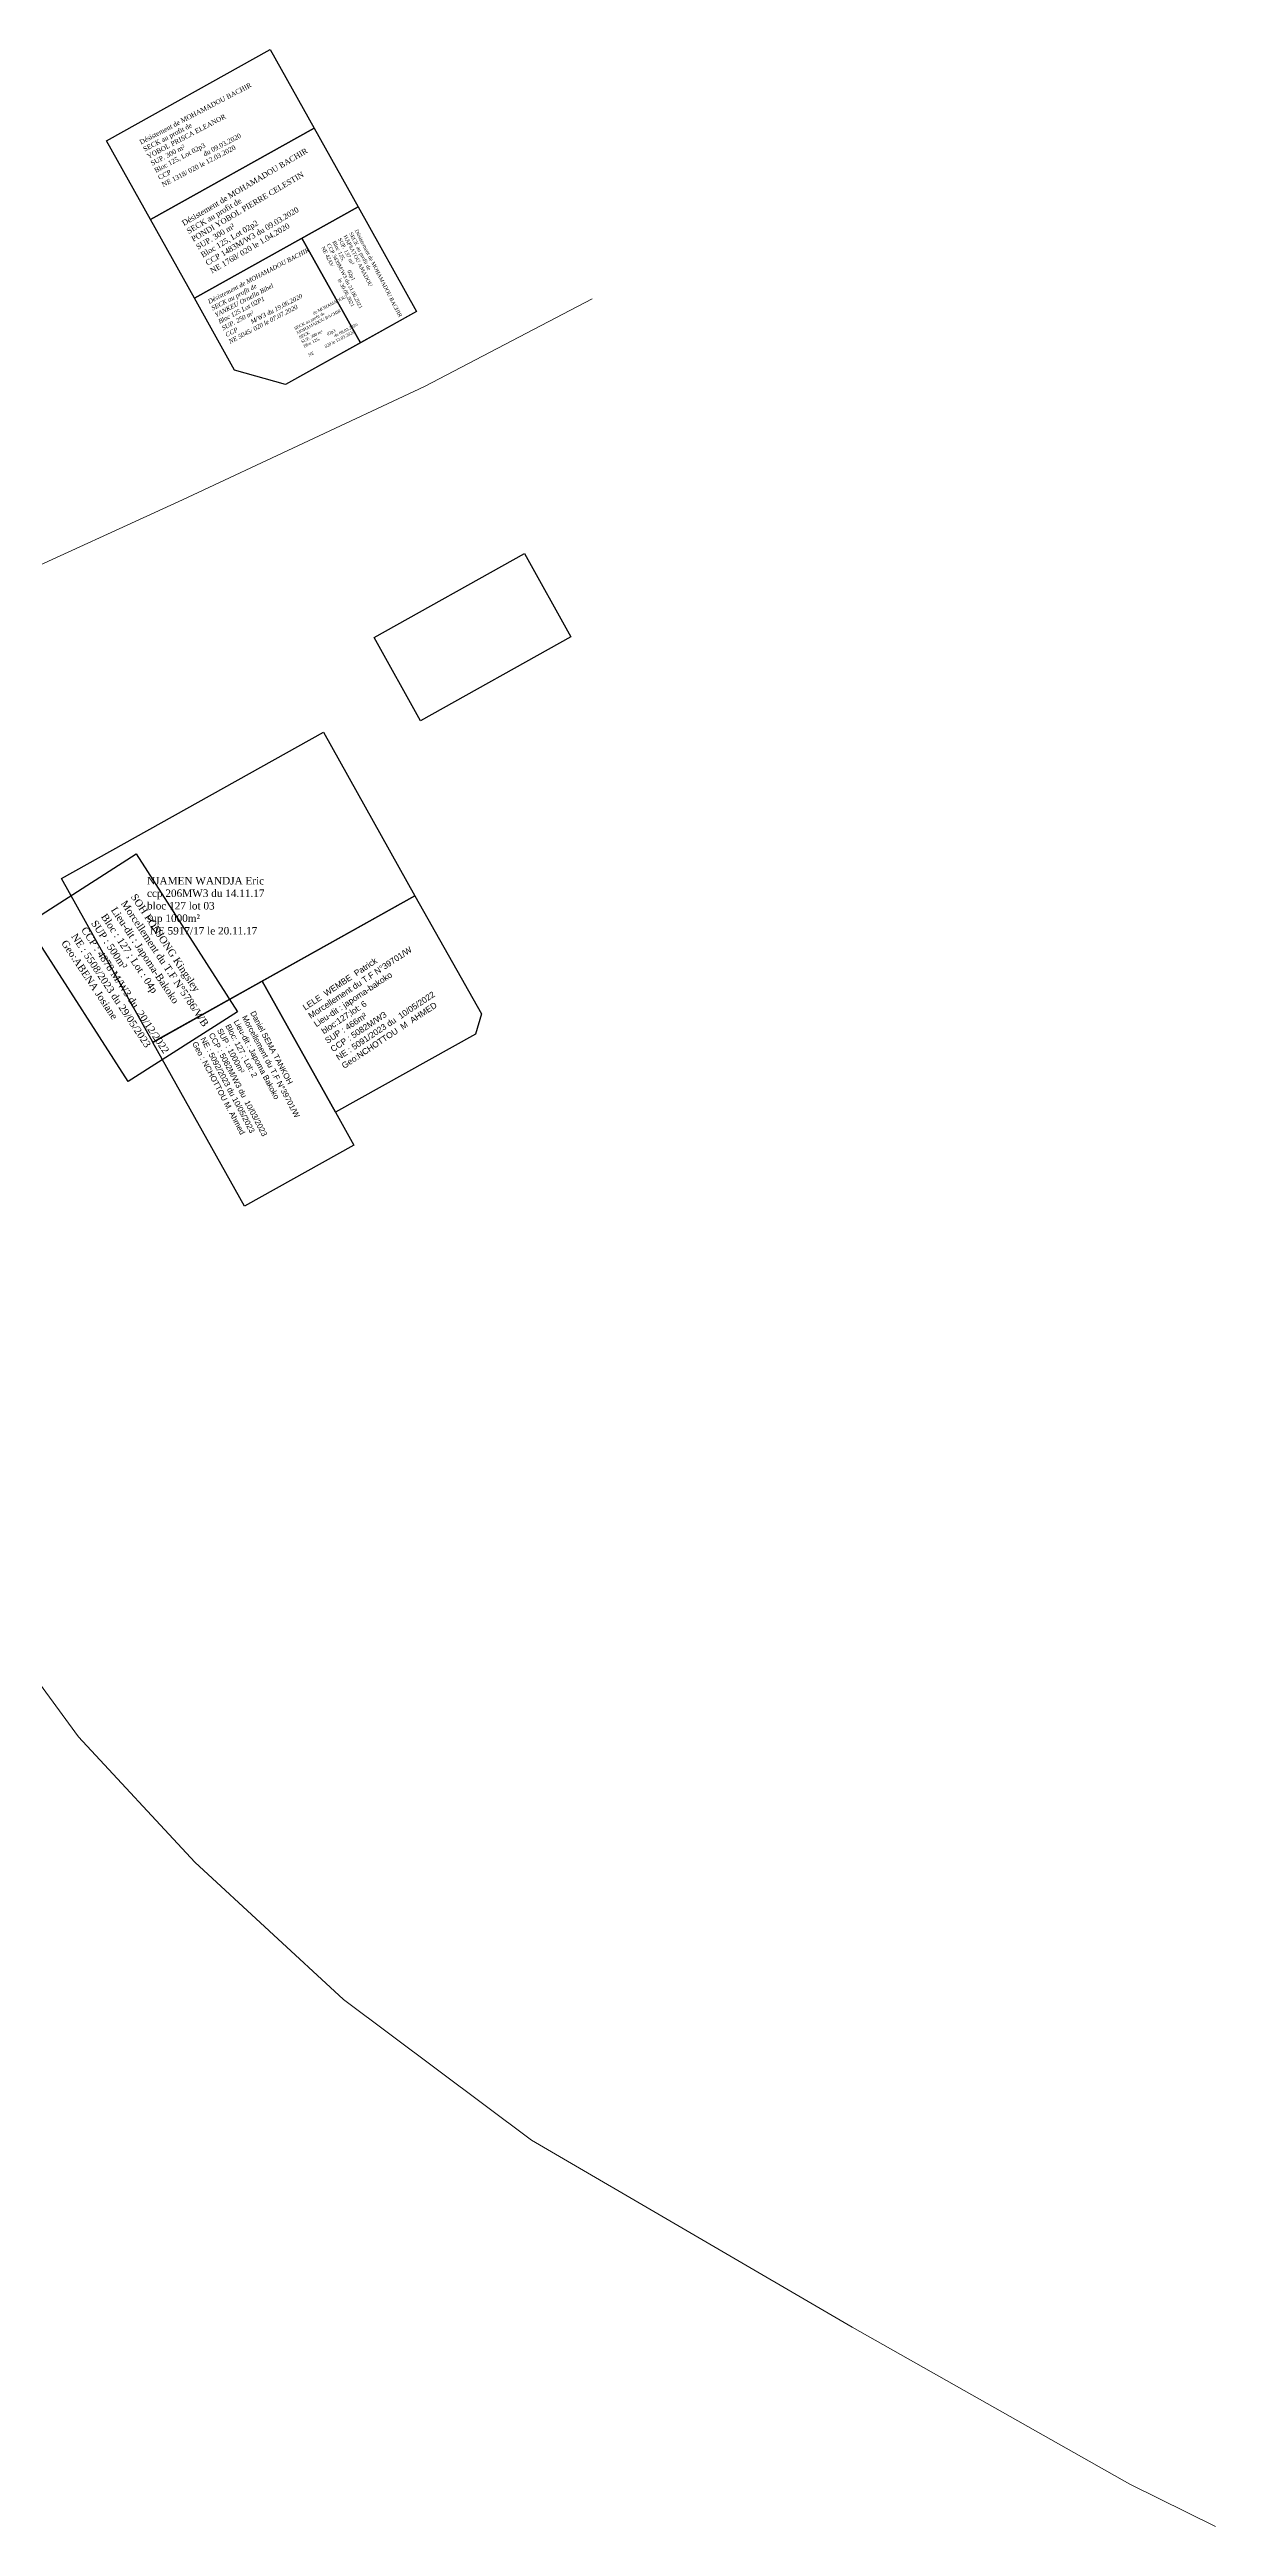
# Model space of a CAD drawing. Header units: millimetres. Extents: x 587399 to 927168, y 438565 to 1444955.
# Drawn here: x 590620.3 to 590775.6, y 443926.2 to 444256.4 of the extents above; entities that cross this region are included whole.
import ezdxf

# ---------------------------------------------------------------- set-up
doc = ezdxf.new("R2010")
doc.units = ezdxf.units.MM
doc.header["$LTSCALE"] = 2
for name, color, linetype, lineweight in [('Dossiers rejetés', 1, 'Continuous', 30), ('MAJ APRES LE 13.01.2023', 222, 'Continuous', 30), ('Roads_others', 24, 'Continuous', 9)]:
    doc.layers.add(name, color=color, linetype=linetype, lineweight=lineweight)
doc.layers.add('end maj 26 02 2021', color=7, linetype='Continuous')
doc.layers.add('MAJ JUIN 2021', color=7, linetype='Continuous')
doc.styles.get("Standard").update_dxf_attribs({"font": 'arial.ttf'})
doc.styles.add('Times 1.0', font='times.ttf', dxfattribs={"width": 0.99, "height": 1})

msp = doc.modelspace()

# ---------------------------------------------------------------- linework, layer by layer
at = {"layer": 'Dossiers rejetés', "flags": 128}
msp.add_lwpolyline([(590631.807, 444149.161), (590645.294, 444128.112), (590630.75, 444118.794), (590618.883, 444137.318), (590599.747, 444125.057), (590598.13, 444127.582)], close=True, dxfattribs=at)
at = {"layer": 'end maj 26 02 2021', "color": 150, "lineweight": -3, "flags": 128}
for points in [[(590649.669, 444256.406), (590655.532, 444245.915), (590633.707, 444233.723), (590627.844, 444244.214)], [(590649.669, 444256.406), (590655.532, 444245.915), (590633.707, 444233.723), (590627.844, 444244.214)], [(590655.532, 444245.915), (590661.382, 444235.436), (590639.557, 444223.243), (590633.707, 444233.723)], [(590655.532, 444245.915), (590661.382, 444235.436), (590639.557, 444223.243), (590633.707, 444233.723)], [(590661.382, 444235.436), (590669.176, 444221.485), (590651.716, 444211.731), (590644.912, 444213.657), (590639.557, 444223.243)], [(590661.382, 444235.436), (590669.176, 444221.485), (590651.716, 444211.731), (590644.912, 444213.657), (590639.557, 444223.243)], [(590653.899, 444231.255), (590661.692, 444217.304), (590651.716, 444211.731), (590644.912, 444213.657), (590639.558, 444223.243)], [(590653.899, 444231.255), (590661.692, 444217.304), (590651.716, 444211.731), (590644.912, 444213.657), (590639.558, 444223.243)]]:
    msp.add_lwpolyline(points, close=True, dxfattribs=at)
at = {"layer": 'end maj 26 02 2021', "color": 150, "flags": 128}
for points in [[(590683.574, 444189.205), (590689.734, 444178.087), (590669.696, 444166.889), (590663.514, 444177.999)], [(590683.574, 444189.205), (590689.734, 444178.087), (590669.696, 444166.889), (590663.514, 444177.999)], [(590656.761, 444165.397), (590668.953, 444143.571), (590634.029, 444124.064), (590621.84, 444145.892)], [(590656.761, 444165.397), (590668.953, 444143.571), (590634.029, 444124.064), (590621.84, 444145.892)]]:
    msp.add_lwpolyline(points, close=True, dxfattribs=at)
at = {"layer": 'MAJ APRES LE 13.01.2023', "flags": 128}
for points in [[(590668.953, 444143.571), (590677.807, 444127.842), (590677.041, 444125.125), (590658.359, 444114.707), (590648.591, 444132.2)], [(590648.593, 444132.197), (590658.36, 444114.707), (590660.798, 444110.342), (590646.236, 444102.197), (590634.02, 444124.03)]]:
    msp.add_lwpolyline(points, close=True, dxfattribs=at)
at = {"layer": 'MAJ JUIN 2021', "linetype": 'ByBlock', "lineweight": -3, "ltscale": 0.0014, "flags": 128}
msp.add_lwpolyline([(590661.382, 444235.436), (590669.176, 444221.485), (590661.692, 444217.304), (590653.899, 444231.255)], close=True, dxfattribs=at)
msp.add_lwpolyline([(590661.382, 444235.436), (590669.176, 444221.485), (590661.692, 444217.304), (590653.899, 444231.255)], close=True, dxfattribs=at)
at = {"layer": 'Roads_others'}
for points in [[(590561.35, 444128.391), (590562.464, 444135.644), (590564.09, 444141.56), (590567.879, 444148.661), (590579.033, 444162.867), (590591.235, 444173.082), (590614.302, 444185.531), (590637.96, 444196.355), (590670.25, 444211.466), (590692.574, 444223.173)], [(590775.644, 443926.15), (590764.215, 443931.788), (590727.237, 443952.721), (590684.482, 443977.662), (590659.452, 443996.43), (590639.629, 444014.739), (590624.125, 444031.438), (590608.629, 444052.57), (590598.122, 444068.445), (590593.941, 444075.549), (590575.972, 444104.008), (590561.35, 444128.391), (590554.493, 444135.338), (590547.933, 444145.679), (590541.669, 444159.878), (590533.009, 444182.199), (590526.742, 444199.792), (590522.112, 444211.318), (590518.386, 444217.969)]]:
    msp.add_lwpolyline(points, dxfattribs=at)

# ---------------------------------------------------------------- texts
at = {"layer": 'Dossiers rejetés', "insert": (590631.841, 444143.966), "char_height": 0.95422, "width": 20.48371, "attachment_point": 1, "rotation": 303.66231}
msp.add_mtext('{\\fTimes New Roman|b0|i0|c0|p18;\\C7;SOH FONJONG Kingsley\\P\\C1;Morcellement du T.F N°5786/WB     \\P\\C256;Lieu-dit : Japoma-Bakoko\\PBloc : 127 ; Lot : 04p  \\PSUP : 500m²\\PCCP : 4878 M/W3 du  20/12/2022\\PNE : 5508/2023 du 29/05/2023\\P\\C1;Geo:ABENA Josiane}', dxfattribs=at)
at = {"layer": 'end maj 26 02 2021', "color": 150, "linetype": 'ByBlock', "lineweight": -3, "ltscale": 0.0014, "attachment_point": 1, "style": 'Times 1.0'}
for s, insert, char_height, width, rotation in [('{\\C1;Désistement de MOHAMADOU BACHIR\\PSECK au profit de\\P\\C256;YOBOL PRISCA ELEANOR\\PSUP. 300 m²\\PBloc 125, Lot 02p3\\PCCP 1482M/W3 du 09.03.2020\\PNE 1318/ 020 le 12.03.2020}', (590632.159, 444244.301), 0.64, 27.16714, 27.55893), ('{\\C1;Désistement de MOHAMADOU BACHIR\\PSECK au profit de\\P\\C256;YOBOL PRISCA ELEANOR\\PSUP. 300 m²\\PBloc 125, Lot 02p3\\PCCP 1482M/W3 du 09.03.2020\\PNE 1318/ 020 le 12.03.2020}', (590632.159, 444244.301), 0.64, 27.16714, 27.55893), ('{\\C1;Désistement de MOHAMADOU BACHIR \\PSECK au profit de\\P\\C256;PONDI YOBOL PIERRE CELESTIN\\PSUP. 300 m²\\PBloc 125, Lot 02p2\\PCCP 1483M/W3 du 09.03.2020\\PNE 1768/ 020 le 1.04.2020}', (590637.795, 444233.504), 0.73859, 19.0398, 30.66645), ('{\\C1;Désistement de MOHAMADOU BACHIR \\PSECK au profit de\\P\\C256;PONDI YOBOL PIERRE CELESTIN\\PSUP. 300 m²\\PBloc 125, Lot 02p2\\PCCP 1483M/W3 du 09.03.2020\\PNE 1768/ 020 le 1.04.2020}', (590637.795, 444233.504), 0.73859, 19.0398, 30.66645), ('{\\fTimes New Roman|b0|i0|c186|p18;\\C1;Désistement de MOHAMADOU BACHIR\\PSECK au profit de\\P\\fTimes New Roman|b0|i0|c0|p18;\\C256;HAPSATOU AMADOU  \\P\\fTimes New Roman|b0|i0|c186|p18;SUP. \\fTimes New Roman|b0|i0|c0|p18;137\\fTimes New Roman|b0|i0|c186|p18; m²\\PBloc 125, Lot 02p\\fTimes New Roman|b0|i0|c0|p18;1\\fTimes New Roman|b0|i0|c186|p18;\\PCCP \\fTimes New Roman|b0|i0|c0|p18;3439\\fTimes New Roman|b0|i0|c186|p18;M/W3 du \\fTimes New Roman|b0|i0|c0|p18;21.06.2021\\fTimes New Roman|b0|i0|c186|p18;\\PNE \\fTimes New Roman|b0|i0|c0|p18;4243\\fTimes New Roman|b0|i0|c186|p18;/ \\fTimes New Roman|b0|i0|c0|p18;2021\\fTimes New Roman|b0|i0|c186|p18; le \\fTimes New Roman|b0|i0|c0|p18;30.06.2021}', (590661.354, 444232.505), 0.5, 20, 297), ('{\\fTimes New Roman|b0|i0|c186|p18;\\C1;Désistement de MOHAMADOU BACHIR\\PSECK au profit de\\P\\fTimes New Roman|b0|i0|c0|p18;\\C256;HAPSATOU AMADOU  \\P\\fTimes New Roman|b0|i0|c186|p18;SUP. \\fTimes New Roman|b0|i0|c0|p18;137\\fTimes New Roman|b0|i0|c186|p18; m²\\PBloc 125, Lot 02p\\fTimes New Roman|b0|i0|c0|p18;1\\fTimes New Roman|b0|i0|c186|p18;\\PCCP \\fTimes New Roman|b0|i0|c0|p18;3439\\fTimes New Roman|b0|i0|c186|p18;M/W3 du \\fTimes New Roman|b0|i0|c0|p18;21.06.2021\\fTimes New Roman|b0|i0|c186|p18;\\PNE \\fTimes New Roman|b0|i0|c0|p18;4243\\fTimes New Roman|b0|i0|c186|p18;/ \\fTimes New Roman|b0|i0|c0|p18;2021\\fTimes New Roman|b0|i0|c186|p18; le \\fTimes New Roman|b0|i0|c0|p18;30.06.2021}', (590661.354, 444232.505), 0.5, 20, 297), ('{\\fTimes New Roman|b0|i1|c186|p18;\\C1;Désistement de MOHAMADOU BACHIR\\PSECK au profit de\\P\\fTimes New Roman|b0|i1|c0|p18;\\C256;YANKEU Ornella Bibel\\PBloc 125 Lot 02P1\\fTimes New Roman|b0|i1|c186|p18;\\PSUP. \\fTimes New Roman|b0|i1|c0|p18;25\\fTimes New Roman|b0|i1|c186|p18;0 m²\\PCCP \\fTimes New Roman|b0|i1|c0|p18;2144\\fTimes New Roman|b0|i1|c186|p18;M/W3 du \\fTimes New Roman|b0|i1|c0|p18;19\\fTimes New Roman|b0|i1|c186|p18;.0\\fTimes New Roman|b0|i1|c0|p18;6\\fTimes New Roman|b0|i1|c186|p18;.2020\\PNE \\fTimes New Roman|b0|i1|c0|p18;5045\\fTimes New Roman|b0|i1|c186|p18;/ 020 le \\fTimes New Roman|b0|i1|c0|p18;07.07.2020}', (590641.275, 444223.017), 0.6, 27.16714, 27.55893), ('{\\fTimes New Roman|b0|i1|c186|p18;\\C1;Désistement de MOHAMADOU BACHIR\\PSECK au profit de\\P\\fTimes New Roman|b0|i1|c0|p18;\\C256;YANKEU Ornella Bibel\\PBloc 125 Lot 02P1\\fTimes New Roman|b0|i1|c186|p18;\\PSUP. \\fTimes New Roman|b0|i1|c0|p18;25\\fTimes New Roman|b0|i1|c186|p18;0 m²\\PCCP \\fTimes New Roman|b0|i1|c0|p18;2144\\fTimes New Roman|b0|i1|c186|p18;M/W3 du \\fTimes New Roman|b0|i1|c0|p18;19\\fTimes New Roman|b0|i1|c186|p18;.0\\fTimes New Roman|b0|i1|c0|p18;6\\fTimes New Roman|b0|i1|c186|p18;.2020\\PNE \\fTimes New Roman|b0|i1|c0|p18;5045\\fTimes New Roman|b0|i1|c186|p18;/ 020 le \\fTimes New Roman|b0|i1|c0|p18;07.07.2020}', (590641.275, 444223.017), 0.6, 27.16714, 27.55893), ('{\\fTimes New Roman|b0|i0|c186|p18;\\C1;Désistement de MOHAMADOU BACHIR\\PSECK au profit de\\P\\C256;MOHAMADOU BACHIR\\PSECK\\PSUP. 300 m²\\PBloc 125, Lot 02p3\\PCCP 1482M/W3 du 09.03.2020\\PNE 1318/ 020 le 12.03.2020}', (590652.503, 444219.949), 0.4, 27.16714, 27.55893), ('{\\fTimes New Roman|b0|i0|c186|p18;\\C1;Désistement de MOHAMADOU BACHIR\\PSECK au profit de\\P\\C256;MOHAMADOU BACHIR\\PSECK\\PSUP. 300 m²\\PBloc 125, Lot 02p3\\PCCP 1482M/W3 du 09.03.2020\\PNE 1318/ 020 le 12.03.2020}', (590652.503, 444219.949), 0.4, 27.16714, 27.55893)]:
    msp.add_mtext(s, dxfattribs=dict(at, insert=insert, char_height=char_height, width=width, rotation=rotation))
at = {"layer": 'end maj 26 02 2021', "color": 150, "linetype": 'ByBlock', "lineweight": -3, "ltscale": 0.0014, "insert": (590633.247, 444146.082), "char_height": 1, "width": 31.75352, "attachment_point": 1, "style": 'Times 1.0'}
msp.add_mtext('NJAMEN WANDJA Eric \\Pccp 206MW3 du 14.11.17\\Pbloc 127 lot 03\\Psup 1000m²\\P NE 5917/17 le 20.11.17', dxfattribs=at)
msp.add_mtext('NJAMEN WANDJA Eric \\Pccp 206MW3 du 14.11.17\\Pbloc 127 lot 03\\Psup 1000m²\\P NE 5917/17 le 20.11.17', dxfattribs=at)
at = {"layer": 'MAJ APRES LE 13.01.2023', "attachment_point": 1}
for s, insert, char_height, width, rotation in [('\\A1;LELE  WEMBE  Patrick\\P{\\C1;Morcellement du T.F N°39701/W      \\P}Lieu-dit : japoma-bakoko\\P bloc:127;lot: 6 \\PSUP : 466m²\\PCCP : 5082M/W3 \\PNE : 5091/2023 du  10/05/2022\\P{\\C1;Geo:NCHOTTOU  M  AHMED}', (590653.899, 444128.931), 0.80057, 17.37843, 33.67032), ('Daniel SEMA TANKOH  {\\C1;\\PMorcellement du T.F N°39701/W\\C3;   \\P}Lieu-dit : Japoma Bakoko \\PBloc: 127 ; Lot: 2 \\PSUP : 1000m²\\PCCP : 5082M/W3 du  10/03/2023\\PNE : 5092/2023 du 10/05/2023 \\P{\\C1;Geo : NCHOTTOU M. Ahmed}', (590647.647, 444128.323), 0.75011, 18.85465, 297.79669)]:
    msp.add_mtext(s, dxfattribs=dict(at, insert=insert, char_height=char_height, width=width, rotation=rotation))

doc.saveas('drawing.dxf')
